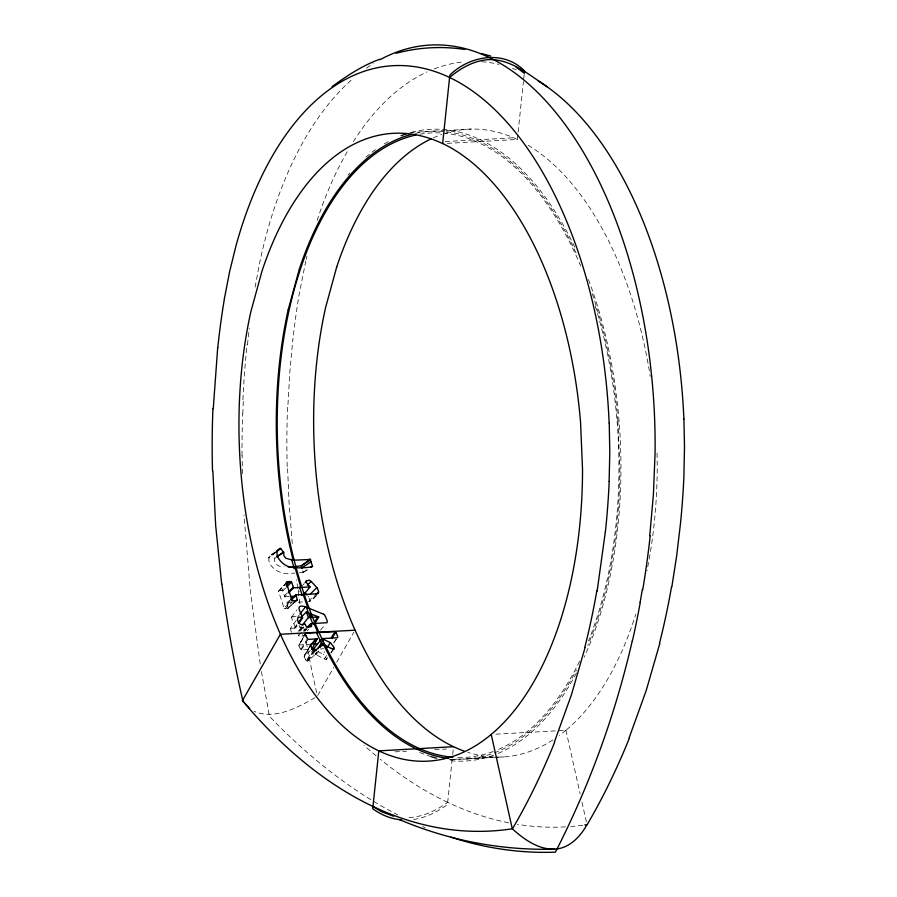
<?xml version="1.0" encoding="UTF-8"?>
<svg xmlns="http://www.w3.org/2000/svg" width="897" height="897" viewBox="0 0 897 897"><rect width="100%" height="100%" fill="white"/><g stroke="black" fill="none" stroke-linecap="round" stroke-linejoin="round"><path stroke-width="0.67" stroke-dasharray="4.49 3.36" d="M291.447 632.385L290.269 628.505M242.795 413.775L243.367 399.871M287.959 404.569L289.832 372.042L292.814 339.929M452.211 759.12L447.435 804.587C437.366 811.897 425.884 817.66 413.483 819.499M452.705 754.467L453.321 748.636M517.782 135.335L517.345 139.461A314.253 171.092 86.8 0 1 520.585 141.098M518.13 132.005L523.422 81.571M523.669 79.306L524.151 74.686M247.46 344.672L249.254 328.38M275.614 557.497C271.331 562.027 279.034 567.745 283.867 566.781M255.107 287.152L259.166 265.232A373.679 203.44 86.8 0 1 353.25 78.398M305.81 260.993L299.116 294.597A485.58 263.281 86.9 0 0 292.882 339.963M306.191 259.356L306.976 256.082M287.332 608.458A2.164 1.615 43.3 0 0 288.318 608.02L286.648 602.84L289.697 600.205M288.251 607.964L295.225 601.64M317.729 695.422L333.74 667.446M336.7 662.266L353.9 632.217M305.799 653.296L304.24 656.021A1.805 1.177 30.2 0 0 304.229 656.548L310.698 645.425M300.484 642.431L303.848 636.567M304.958 634.65L298.97 645.055A1.312 0.886 33 0 0 298.903 645.492L305.473 634.168M310.093 645.84L304.24 656.021A1.951 1.278 30.8 0 1 304.543 655.685L310.384 650.605M304.532 655.685L309.801 646.546M314.499 650.661L306.864 661.055A1.166 0.751 29.7 0 1 306.382 660.663L312.941 649.888M307.48 638.541L300.787 649.484A1.312 0.875 32.5 0 0 301.246 649.899L310.597 649.495M317.74 651.547L323.178 654.07L324.613 651.783M316.215 654.776L318.973 650.504M326.575 655.494L324.288 659.026L315.396 654.328L308.333 660.652L315.822 650.067M301.246 649.888L308.209 639.157M306.864 661.055L313.715 650.493M298.252 589.822L298.252 590.383M296.324 620.242L290.213 628.685M295.528 628.046L297.098 625.77M315.396 654.328L316.854 652.242M330.993 652.433L332.507 650.269M333.897 642.375L336.207 639.079M314.925 654.754L316.428 652.624M333.774 642.914L336.812 638.619M327.652 657.613L326.407 659.385A1.39 0.897 30.6 0 0 326.441 658.936A5.617 3.543 32 0 0 326.172 658.185A11.997 7.468 32.8 0 0 325.959 657.68L323.268 654.104M330.903 653.016L333.157 649.832M291.514 617.304L296.806 609.982M294.474 628.102L296.772 625.018M295.113 627.003L296.739 624.839M300.428 631.028L305.339 624.491M297.524 617.181L299.127 615.107M299.239 631.185L303.444 626.05M299.15 625.534L300.035 627.788L301.717 625.747M305.115 633.316C304.397 637.733 293.151 637.487 302.827 632.037M303.713 630.995L307.245 626.824M305.002 631.084L306.696 629.111M298.32 631.241L302.827 626.084M304.913 630.883L306.707 628.819M278.889 590.854L284.685 584.384M320.476 630.053L324.546 625.501M307.234 630.927L308.658 629.335M286.479 582.501L278.586 591.291L284.046 608.166L292.187 600.093M278.552 591.123A2.231 1.716 47.9 0 1 279.528 590.674L285.829 583.678M302.412 585.584L304.218 583.599M279.505 590.618A7.86 6.044 48.1 0 1 280.324 590.506L280.974 590.473A8.264 6.357 48.1 0 1 281.58 590.495L285.257 586.526M303.791 631.14L305.518 629.279M285.695 588.006L282.802 590.921L284.73 596.841L287.645 593.848M284.383 595.743L287.354 592.928M287.006 603.916L289.989 601.102M316.394 595.473C309.431 604.186 306.471 601.954 314.656 595.586M284.046 608.244A2.231 1.659 43.1 0 0 285.246 608.558L293.812 600.721M316.136 595.451L309.454 601.573L308.03 601.652M296.032 600.609L287.343 608.514A8.275 6.156 43.1 0 1 286.771 608.592L286.199 608.626M294.81 602.145L287.971 608.289M274.841 552.429C259.177 559.593 277.879 575.672 288.554 573.273A129.291 101.843 52.9 0 0 294.732 573.161M276.556 551.532L268.237 557.968L274.897 553.18M275.144 552.485L271.757 554.839L274.482 558.282M508.655 822.784A751.148 408.976 86.8 0 1 447.67 802.333C435.707 810.966 421.545 817.582 406.554 817.66M299.329 572.88L303.119 572.376L307.234 569.685M303.119 572.376L307.66 569.617L303.119 572.376L302.367 569.494M314.948 697.754C297.053 707.912 274.852 719.91 254.042 711.355M299.127 644.943L309.779 644.326M290.471 628.349L295.214 628.068M293.162 616.744L295.214 616.676A6.941 4.978 38.8 0 1 295.999 616.744M466.642 758.997L492.498 757.191L450.283 759.781M449.7 759.647L455.138 759.266L449.913 759.613M409.907 132.476L444.587 130.558M445.932 130.48L471.194 129.078M445.17 141.569L515.203 137.69M447.3 143.352L517.345 139.461A314.253 171.092 86.8 0 0 445.069 133.384M284.73 596.841L289.226 596.595M286.648 602.84L293.779 602.448M298.051 602.201L303.747 601.887M300.035 627.788L303.859 627.575M320.442 648.946L323.795 648.755M495.895 734.183L556.589 730.82M558.921 730.685L565.929 730.293A314.331 171.136 86.8 0 0 635.794 614.21M394.949 751.865L406.621 751.226M434.641 749.668L446.314 749.017M478.101 758.167L503.991 756.922M299.183 636.164L298.107 634.628M299.306 591.852L298.555 590.921M305.843 659.957L305.877 660.001A11.515 7.692 28.1 0 1 305.552 659.452L304.599 657.602A12.39 8.365 27.6 0 1 304.453 657.322A6.189 4.126 28.7 0 1 304.173 656.537M299.968 648.195L299.306 646.815M308.59 596.942L308.602 596.976A2.68 2.029 46.1 0 0 308.4 596.55M302.704 634.628L302.995 635.39M295.405 627.743L291.592 618.022A1.906 1.368 38.8 0 1 291.469 617.54M309.073 598.277L309.712 600.351M565.929 730.293L580.146 793.98M581.985 802.232L586.459 822.28M261.419 671.461L269.459 716.322A968.76 527.425 86.8 0 0 397.82 814.913M260.208 663.926L250.398 591.65L244.006 514.945M292.276 543.582L289.114 503.374L287.511 466.687M617.921 420.345L619.861 467.214A314.354 171.159 86.8 0 1 587.838 645.504M242.414 473.683L242.156 455.575M657.075 453.052L657.209 465.139A314.331 171.136 86.8 0 1 646.95 570.806M493.72 755.128A316.349 172.235 86.8 0 1 447.401 760.286M431.356 756.72A316.349 172.235 86.8 0 1 419.785 752.437M348.092 175.016A316.349 172.235 86.8 0 1 349.808 173.043M365.942 157.11A316.349 172.235 86.8 0 1 375.495 149.631M384.331 143.868A316.349 172.235 86.8 0 1 390.217 140.594M411.499 132.33A316.349 172.235 86.8 0 1 575.358 248.469M588.454 279.494A316.349 172.235 86.8 0 1 584.205 657.165M576.457 672.974A316.349 172.235 86.8 0 1 497.566 753.626M493.193 751.529A312.683 170.239 86.8 0 1 456.954 757.449M419.919 134.214A312.683 170.239 86.8 0 1 580.684 265.983M595.26 306.124A312.683 170.239 86.8 0 1 588.51 640.918M579.597 661.167A312.683 170.239 86.8 0 1 496.994 750.049M425.212 827.651A968.76 527.425 86.8 0 1 422.655 826.574M242.011 455.553A585.943 320.139 86.8 0 1 242.65 413.741M242.908 399.737A611.149 332.294 86.9 0 1 247.023 344.47M366.436 68.138A373.679 203.44 86.8 0 1 373.197 63.676M415.266 133.44A314.286 171.114 86.8 0 1 577.287 255.679M592.233 293.734A314.286 171.114 86.8 0 1 617.865 420.334M433.386 137.813A314.253 171.092 86.8 0 1 441.862 134.438M528.109 145.269A314.253 171.092 86.8 0 1 650.247 376.404M447.67 802.333A751.148 408.976 86.8 0 1 380.149 759.165M376.056 755.79A751.148 408.976 86.8 0 1 363.89 745.228M565.413 826.866A751.148 408.976 86.8 0 1 517.412 824.354M582.691 825.24A751.148 408.976 86.8 0 1 570.817 826.507M316.675 692.809A702.228 382.526 86.8 0 1 306.023 640.536M304.352 631.096A702.228 382.526 86.8 0 1 303.545 626.375M299.946 603.782A702.228 382.526 86.8 0 1 296.582 579.81M287.175 466.675A520.753 284.596 86.8 0 1 287.634 404.48M317.112 220.438A359.876 195.927 86.8 0 1 347.588 151.122M353.34 141.648A359.876 195.927 86.8 0 1 427.095 71.906M434.148 68.923A359.876 195.927 86.8 0 1 464.31 61.837M481.655 61.714A359.876 195.927 86.8 0 1 499.057 64.405M512.389 68.374A359.876 195.927 86.8 0 1 516.369 69.888M455.811 759.086A314.107 171.013 86.8 0 0 528.568 732.344A314.354 171.159 86.8 0 0 576.479 669.969M552.855 739.958A314.085 171.002 86.8 0 1 467.842 752.381M565.917 730.27A314.085 171.002 86.8 0 1 559.459 735.372M286.132 608.626A7.871 5.853 43.1 0 1 285.268 608.615M281.591 590.551A2.22 1.704 48.1 0 1 282.813 590.865M308.265 660.652A3.7 2.377 30.3 0 1 307.323 661.19M306.404 660.663A5.662 3.678 29.4 0 1 305.922 660.001M300.854 649.462A6.985 4.72 32.3 0 1 300.08 648.195M299.262 646.815A7.064 4.922 30.7 0 1 298.813 645.481M326.385 659.564A2.456 1.581 29.9 0 1 324.4 658.903M291.245 617.282A3.756 2.691 38.8 0 1 293.196 616.934"/><path stroke-width="1.35" d="M276.792 556.846L283.721 552.406L280.447 548.291L276.915 550.825M213.251 408.696L217.702 347.61M609.119 481.476L609.803 452.323L609.22 423.003M649.753 535.767L653.386 494.718L655.068 453.277A373.679 203.44 86.8 0 0 380.059 59.684M524.252 73.756L524.543 70.986C503.901 49.649 469.467 55.648 449.834 75.124L442.636 143.61A314.309 171.125 86.8 0 0 262.002 271.107L250.846 311.741A314.387 171.17 86.8 0 0 280.413 634.246A314.129 171.024 86.8 0 0 378.814 750.845L372.726 808.735C381.147 814.846 391.114 819.14 401.576 819.836M605.374 531.753L597.133 591.045M283.71 552.518L283.901 555.725L285.84 558.282L293.117 560.21L289.922 546.834A314.432 171.192 86.8 0 1 288.206 309.667M224.385 298.723L229.598 271.724L236.001 245.722A359.932 195.961 86.8 0 1 449.565 77.467C460.61 68.206 473.908 60.536 488.596 59.639C511.212 58.854 529.667 75.37 547.45 86.942M671.842 586.918L676.674 555.792L680.419 524.05A485.58 265.534 86.8 0 0 683.873 477.35L684.501 446.347L683.906 418.854M640.088 602.492L642.364 589.396M288.217 309.678L299.351 269.022M632.273 640.873C615.454 714.09 589.677 785.29 555.411 852.15A968.76 527.425 86.8 0 1 450.855 837.136M585.057 647.645L571.434 694.794L554.38 742.066M659.777 643.519L646.165 690.679L629.1 737.939M336.711 266.958L325.577 307.615A314.331 171.136 86.8 0 0 355.055 630.187L280.38 634.291L242.425 700.602L249.635 708.552M311.752 649.428L317.258 638.899L309.017 639.348A1.334 0.908 33.3 0 1 308.209 639.169A1.861 1.256 33.4 0 1 307.492 638.541A7.524 5.158 33.2 0 1 306.696 637.094M309.801 646.546L311.124 644.259L317.258 638.899M314.746 623.729L318.738 617.001L306.303 612.068L301.841 616.542M313.591 623.785L317.74 617.058M327.483 647.197L330.343 642.622L333.538 646.703M317.93 648.654L323.705 639.449M331.341 637.655L334.985 631.858A1.872 1.278 34.7 0 1 335.736 632.475L331.957 638.171M311.741 644.315L315.408 639M322.135 640.671L323.593 638.541M298.679 623.493L302.614 617.798M332.507 650.269L334.02 648.094A8.14 5.158 33.9 0 0 333.426 646.703M320.184 647.298L322.449 644.102L315.822 650.067A4.474 2.926 31.5 0 1 314.555 650.74M298.297 622.967L302.11 617.82M298.353 622.686L302.412 617.282M299.923 614.075L305.507 606.843L323.649 614.266M303.556 594.846L310.07 586.941L306.46 582.68L306.157 581.054A2.153 1.648 47.4 0 1 306.942 580.651A9.822 7.535 47.7 0 1 307.749 580.516L309.061 580.449M302.558 624.727L308.445 617.573L318.738 617.001M316.069 650.751L313.087 649.35L322.001 638.63L336.969 637.801A1.379 0.931 33.5 0 0 337.575 637.543A1.872 1.267 34.2 0 0 337.721 636.881A7.501 4.934 36.2 0 0 337.149 635.244L336.745 634.101A7.501 5.102 34.9 0 0 335.859 632.441M308.377 627.138L310.911 624.189M307.615 627.788L311.214 623.662L327.013 622.697L327.259 621.038L325.499 616.486M285.829 583.678L287.645 581.693A8.443 6.47 47.7 0 1 288.52 581.581L289.137 581.548A9.194 7.053 47.7 0 1 289.854 581.559L286.177 585.528M305.126 582.613L306.931 580.628M307.245 627.407L310.71 623.684M288.61 592.85L293.476 587.86L310.07 586.941M286.659 587.03L291.48 582.175A1.323 1.009 47.5 0 1 291.94 582.904L293.476 587.86M310.093 594.33L316.876 587.524L311.124 581.424A3.083 2.366 47.7 0 0 309.039 580.281M307.245 585.293L311.124 581.424M288.352 591.998L293.308 587.311M290.987 600.171L295.954 595.473M315.654 594.655L318.637 591.852L318.2 590.439M295.225 601.64L297.221 599.835A1.368 1.02 43.3 0 0 297.199 599.118L295.775 594.935L318.132 593.702L318.637 591.852M280.066 548.381C271.645 553.449 282.151 565.177 289.159 566.68C296.111 568.406 303.421 567.924 310.485 567.095M290.706 599.331L295.775 594.935M310.71 567.061L312.56 566.444L310.16 559.19L301.403 565.816L291.469 566.915A90.586 72.052 55.2 0 1 288.172 567.016M332.103 86.594C346.982 75.785 362.545 65.369 379.992 59.213M276.265 551.7L280.783 548.572M276.747 556.701L283.542 551.98M310.732 559.739L301.414 565.816L302.065 568.35M301.919 567.767L311.259 561.679M310.766 567.386L312.526 566.242M396.093 53.293C418.507 47.283 441.929 45.994 464.87 49.458M307.951 559.549L310.014 559.212M307.581 559.605L293.297 560.221M399.042 819.409C447.984 840.343 501.423 850.648 554.649 849.156C569.281 848.405 580.325 836.733 586.986 824.635A751.148 408.976 86.8 0 1 584.844 824.948M290.359 596.527L294.855 596.281M302.468 617.809C293.375 613.873 298.667 628.225 304.621 624.02M313.277 644.136L316.764 643.945M313.087 649.35L315.071 649.237M464.254 751.159A314.085 171.002 86.8 0 1 453.523 746.696L378.814 750.867A314.129 171.024 86.8 0 0 491.22 734.419A314.387 171.17 86.8 0 0 582.523 469.299L580.572 422.42A314.387 171.17 86.8 0 0 442.636 143.509M554.649 849.156C538.189 849.661 523.96 839.3 512.288 828.783A751.316 409.066 86.8 0 1 372.961 806.47A751.316 409.066 86.8 0 1 242.425 700.613M393.693 816.225L381.416 811.684L372.961 806.47M481.521 53.54L490.805 56.063M305.507 606.843L305.148 606.708A7.479 5.46 40.9 0 0 303.029 606.282C294.9 604.713 301.392 613.503 302.558 617.641M330.343 642.622L322.001 638.63M331.139 648.441L322.685 643.889M515.954 67.006L523.265 72.466M307.066 595.126L304.554 592.446M301.751 594.7L302.244 595.272M312.01 648.453L311.102 646.602M306.583 637.105L305.911 635.648M317.886 632.576L313.984 623.505M311.461 625.501L310.788 623.875M305.193 624.144L305.888 625.814A1.671 1.166 36.3 0 0 307.245 626.79A8.062 5.64 36.3 0 0 311.057 626.577M311.506 617.394L310.003 613.548M308.445 617.573L306.303 612.068M317.616 588.746L317.93 589.632M307.839 607.807L303.175 594.532M291.738 599.42L286.479 583.196A1.312 1.009 47.1 0 1 286.479 582.501M300.865 587.445L295.068 567.655M491.22 734.441L512.288 828.783M221.671 584.025L215.695 525.821L212.824 470.835M436.693 758.212A316.349 172.235 86.8 0 1 431.356 756.72M322.606 645.661A316.349 172.235 86.8 0 1 316.663 632.822M312.84 623.897A316.349 172.235 86.8 0 1 306.718 608.177M302.132 595.092A316.349 172.235 86.8 0 1 299.576 587.176M294.171 568.642A316.349 172.235 86.8 0 1 291.772 559.459M401.15 135.682A316.349 172.235 86.8 0 1 406.296 133.855M452.862 757.214A312.683 170.239 86.8 0 1 278.238 456.954A312.683 170.239 86.8 0 1 415.793 135.021M650.168 535.969A611.149 334.155 86.8 0 1 642.757 589.654M640.223 602.593A585.943 318.357 86.9 0 1 632.396 640.974M448.567 758.458A314.107 171.013 86.8 0 1 323.402 644.248M453.523 746.696A314.085 171.002 86.8 0 1 355.1 630.131M449.565 77.467A359.932 195.961 86.8 0 1 609.141 422.969M242.751 700.4A702.116 382.47 86.8 0 1 221.895 583.947M212.488 470.813A522.267 285.425 86.8 0 1 212.925 408.606M217.78 347.644A486.544 263.796 86.9 0 1 224.418 298.746M336.723 266.981A314.253 171.092 86.8 0 1 431.278 138.788M554.604 742.391A702.116 382.055 86.8 0 1 512.366 828.963M629.324 738.265A702.228 382.111 86.8 0 1 587.075 824.803M596.841 590.843A522.267 283.463 86.9 0 1 584.788 647.387M609.198 481.498A486.544 266.061 86.8 0 1 605.408 531.764M671.55 586.705A520.753 282.645 86.9 0 1 659.508 643.272M537.998 80.786A359.876 195.927 86.8 0 1 683.884 418.854M299.363 269.044A314.286 171.114 86.8 0 1 410.938 134.516M316.888 587.524A1.727 1.301 45.7 0 1 317.224 587.939M317.258 587.961A3.431 2.59 45.8 0 1 317.516 588.488M297.299 599.902A2.736 2.029 43.1 0 1 296.01 600.564A9.194 6.817 42.7 0 1 295.348 600.71L294.81 600.743A8.443 6.257 42.7 0 1 293.812 600.721A2.792 2.074 42.7 0 1 292.153 600.171M292.187 600.104A1.357 1.009 42.9 0 1 291.738 599.42M286.39 582.422A2.792 2.142 47.3 0 1 287.657 581.761M289.866 581.615A2.792 2.142 47.7 0 1 291.514 582.108M314.499 650.661A1.379 0.897 30.7 0 1 313.715 650.504A1.704 1.11 30.8 0 1 312.952 649.888A6.436 4.261 30.5 0 1 312.414 649.069A12.042 8.174 29.3 0 1 312.066 648.542M334.088 649.036A3.083 2.018 31 0 1 331.24 648.318M334.985 631.847A1.39 0.953 34.8 0 0 334.177 631.667L306.225 633.215A1.334 0.919 34.7 0 0 305.619 633.495M333.998 648.094A1.929 1.256 31.8 0 1 333.942 648.789M311.012 646.614A7.95 5.46 28.8 0 1 310.597 645.414M310.71 645.425A2.366 1.581 31.3 0 1 310.721 644.696A2.545 1.693 31.9 0 1 311.124 644.259M305.866 635.648A7.613 5.371 31.8 0 1 305.395 634.157M305.485 634.179A1.861 1.289 34 0 1 305.597 633.473M323.772 614.153A4.407 3.061 40.1 0 1 325.308 616.474M311.584 625.523A1.682 1.177 36.4 0 1 311.035 626.543"/></g></svg>
